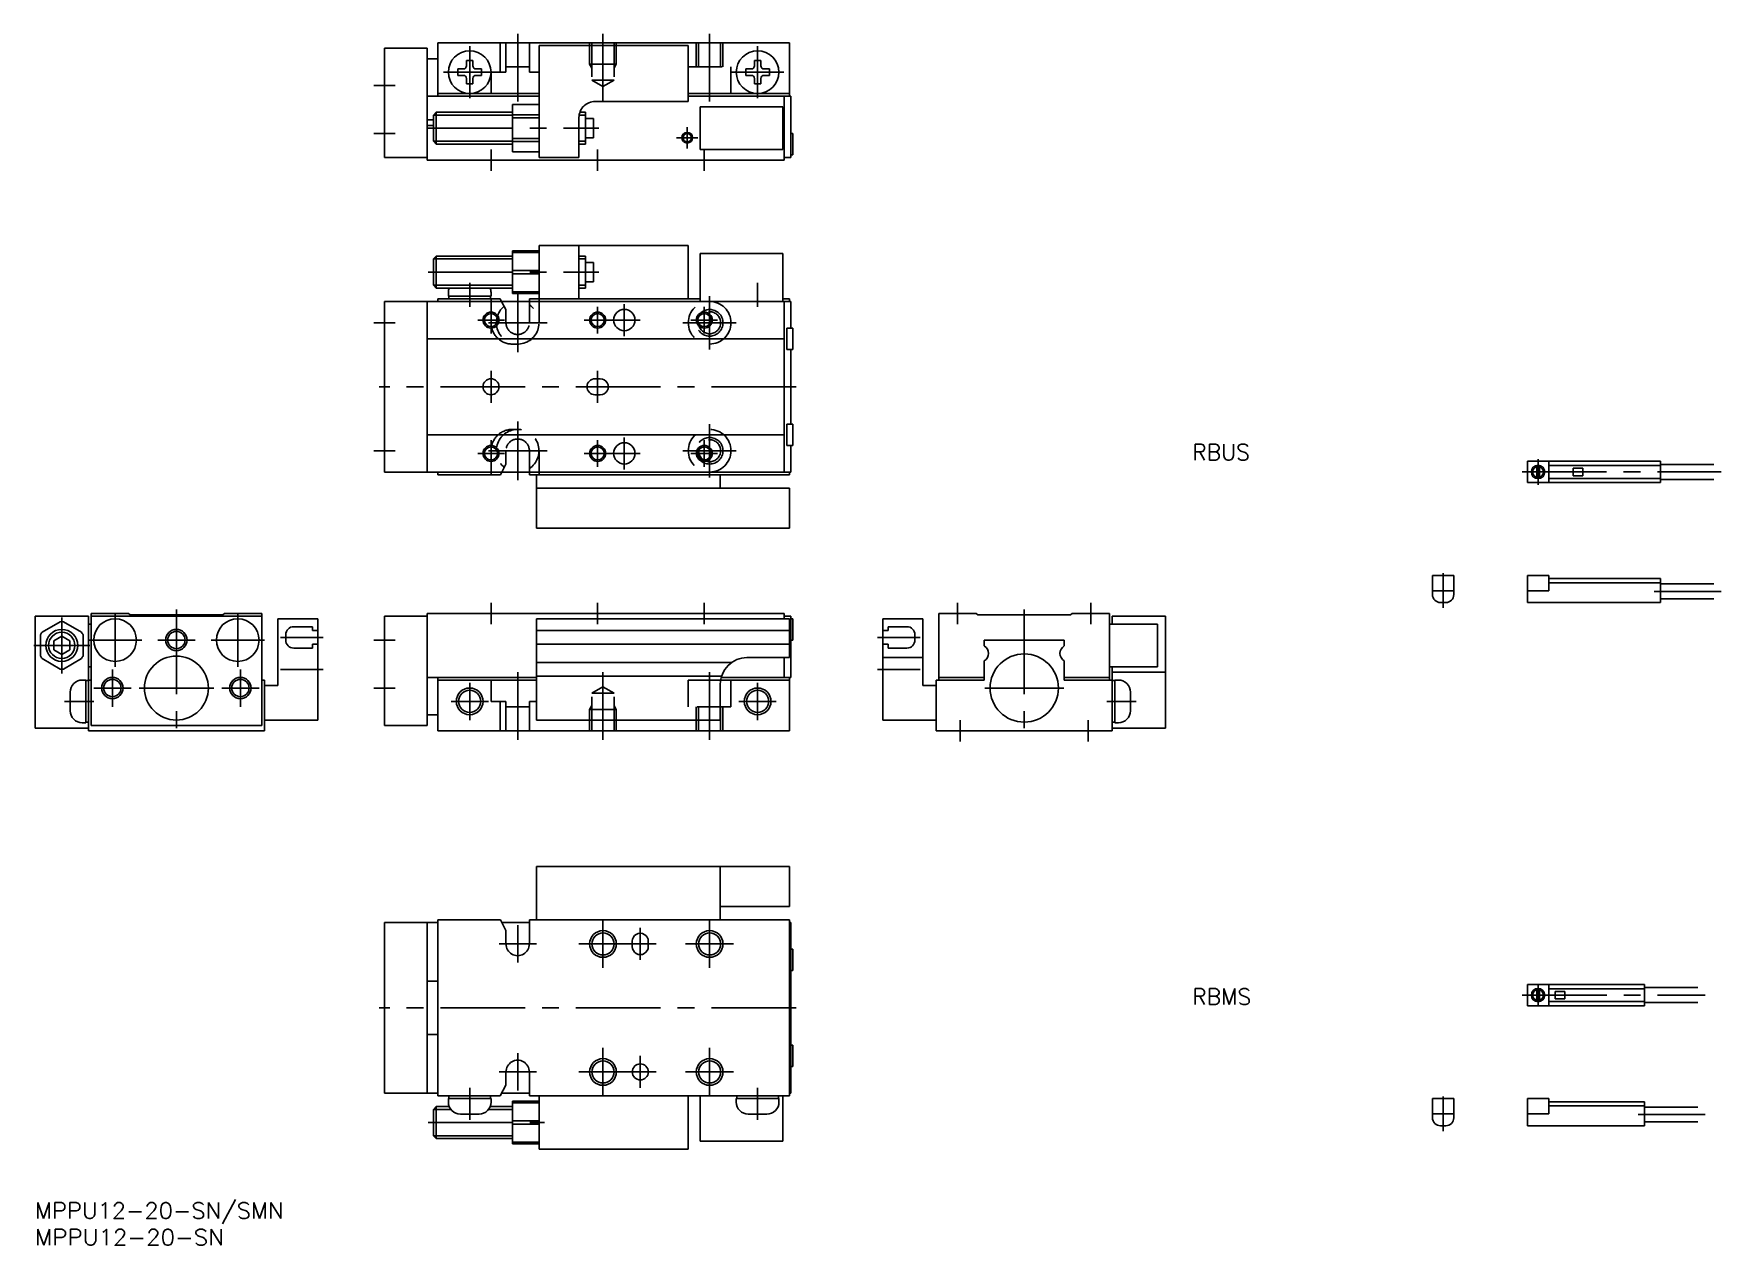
# Model space of a CAD drawing. Extents: x 0 to 316, y -8 to 219.
import ezdxf

# ---------------------------------------------------------------- set-up
doc = ezdxf.new("R2010")
doc.units = 0
doc.header["$LTSCALE"] = 0.5
doc.linetypes.add('CENTER', pattern=[50.8, 31.75, -6.35, 6.35, -6.35])
doc.linetypes.add('DASHED', pattern=[19.05, 12.7, -6.35])
for name, color, linetype in [('MSM_CENTER', 1, 'CENTER'), ('MSM_CONTINUOUS', 7, 'CONTINUOUS'), ('MSM_DASHED', 4, 'DASHED'), ('MSM_NARROW', 5, 'CONTINUOUS'), ('MSM_PART_NUMBER', 7, 'CONTINUOUS')]:
    doc.layers.add(name, color=color, linetype=linetype)
doc.styles.get("Standard").update_dxf_attribs({"font": 'txt.shx', "height": 3, "bigfont": 'bigfont.shx'})

# ---------------------------------------------------------------- blocks, each defined once
blk = doc.blocks.new('*U12')
at = {"layer": 'MSM_PART_NUMBER', "width": 1.036}
blk.add_text('MPPU12-20-SN/SMN', height=3, dxfattribs=at).set_placement((0, -3))
blk = doc.blocks.new('*U13')
at = {"layer": 'MSM_PART_NUMBER', "width": 1.052}
blk.add_text('MPPU12-20-SN', height=3, dxfattribs=at).set_placement((0, -8))
blk = doc.blocks.new('*U15')
at = {"layer": 'MSM_PART_NUMBER'}
blk.add_text('RBMS', height=3, dxfattribs=at).set_placement((217.007951, 37.119168))
blk = doc.blocks.new('*U16')
at = {"layer": 'MSM_PART_NUMBER'}
blk.add_text('RBUS', height=3, dxfattribs=at).set_placement((217.007951, 139.223533))

msp = doc.modelspace()

# ---------------------------------------------------------------- linework, layer by layer
at = {"layer": 'MSM_CENTER'}
for p, q in [((90.5, 219.2), (90.5, 206.5)), ((106.5, 206.5), (106.5, 219.2)), ((126.5, 206.5), (126.5, 219.2)), ((81.49998, 216.89999), (81.49998, 207.10001)), ((135.5, 216.89999), (135.5, 207.10001)), ((63.5, 209.5), (67.5, 209.5)), ((76.59999, 212), (86.39998, 212)), ((130.599998, 212), (140.400002, 212)), ((63.5, 200.5), (67.5, 200.5)), ((73.69998, 201.5), (105.69997, 201.5)), ((120.3, 199.7), (124.3, 199.7)), ((122.3, 201.7), (122.3, 197.7)), ((85.50002, 197.5), (85.50002, 193.5)), ((105.50002, 197.5), (105.50002, 193.5)), ((125.50002, 197.5), (125.50002, 193.5)), ((73.7, 174.5), (105.7, 174.5)), ((81.49998, 172.5), (81.49998, 168)), ((135.5, 172.5), (135.5, 168)), ((85.50002, 168), (85.50002, 163)), ((90.5, 170.5), (90.5, 159.5)), ((105.50002, 168), (105.50002, 163)), ((110.50002, 168.5), (110.50002, 162.5)), ((125.50002, 168), (125.50002, 163)), ((126.50002, 170), (126.50002, 160)), ((63.5, 165), (67.5, 165)), ((83.00001, 165.5), (88.00002, 165.5)), ((85, 165), (96, 165)), ((103.00001, 165.5), (113.50002, 165.5)), ((121.50002, 165), (131.500023, 165)), ((123.00001, 165.5), (128.00002, 165.5)), ((85.50002, 156), (85.50002, 150)), ((105.50002, 156), (105.50002, 150)), ((142.700027, 153), (64.5, 153)), ((90.5, 135.5), (90.5, 146.5)), ((126.50002, 146), (126.50002, 136)), ((85.50002, 143), (85.50002, 138)), ((105.50002, 143), (105.50002, 138)), ((110.50002, 143.5), (110.50002, 137.5)), ((125.50002, 143), (125.50002, 138)), ((63.5, 141), (67.5, 141)), ((83.00001, 140.5), (88.00002, 140.5)), ((85, 141), (96, 141)), ((103.00001, 140.5), (113.50002, 140.5)), ((121.50002, 141), (131.500023, 141)), ((123.00001, 140.5), (128.00002, 140.5)), ((281.843674, 139.419864), (281.843674, 134.619864)), ((278.843671, 137.019864), (316.20736, 137.019864)), ((264.050261, 118.019864), (264.050261, 111.519864)), ((303.613556, 114.619862), (316.20736, 114.619862)), ((26.5, 111.200001), (26.5, 87.500001)), ((85.50002, 112.5), (85.50002, 108.5)), ((105.50002, 112.5), (105.50002, 108.5)), ((125.50002, 112.5), (125.50002, 108.5)), ((173, 112.49999), (173, 108.49999)), ((185.5, 111.199994), (185.5, 87.500001)), ((198, 112.49999), (198, 108.49999)), ((5, 109.750001), (5, 99.250001)), ((15, 100.500001), (15, 110.500001)), ((38, 100.500001), (38, 110.500001)), ((10.25, 104.500001), (-0.25, 104.500001)), ((10, 105.500001), (20, 105.500001)), ((23, 105.500001), (30, 105.500001)), ((33, 105.500001), (43, 105.500001)), ((54, 106.000001), (46, 106.000001)), ((63.5, 105.5), (67.5, 105.5)), ((158, 105.999997), (166, 105.999997)), ((14.5, 100.000001), (14.5, 93.000001)), ((38.5, 100.000001), (38.5, 93.000001)), ((54, 100.000001), (46, 100.000001)), ((90.5, 86.800004), (90.5, 99.500001)), ((106.5, 99.500001), (106.5, 86.800001)), ((126.5, 99.500001), (126.5, 86.800001)), ((158, 99.999997), (166, 99.999997)), ((11, 96.500001), (18, 96.500001)), ((19.5, 96.500001), (33.5, 96.500001)), ((35, 96.500001), (42, 96.500001)), ((63.5, 96.500001), (67.5, 96.500001)), ((81.49998, 97.500001), (81.49998, 90.500001)), ((135.5, 97.500001), (135.5, 90.500001)), ((178.10001, 96.500001), (192.89999, 96.500001)), ((5.5, 94.000001), (11, 94.000001)), ((77.99998, 94.000001), (84.99998, 94.000001)), ((132, 94.000001), (139, 94.000001)), ((206.5, 94.000001), (201, 94.000001)), ((173.5, 90.500001), (173.5, 86.500001)), ((197.5, 90.500001), (197.5, 86.500001)), ((90.5, 52.000001), (90.5, 45.000001)), ((106.50004, 44.000001), (106.50004, 53.000001)), ((113.5, 45.499997), (113.5, 51.499997)), ((126.50002, 44.000001), (126.50002, 53.000001)), ((87, 48.500001), (94, 48.500001)), ((102.00004, 48.500001), (111.00004, 48.500001)), ((116.5, 48.499997), (102.00004, 48.499997)), ((122.00002, 48.500001), (131.00002, 48.500001)), ((278.865451, 38.915499), (313.20736, 38.915499)), ((281.843674, 40.915499), (281.843674, 36.915499)), ((142.70002, 36.500001), (64.5, 36.500001)), ((106.50004, 20.000001), (106.50004, 29.000001)), ((126.50002, 20.000001), (126.50002, 29.000001)), ((90.5, 21.000001), (90.5, 28.000001)), ((113.5, 27.500001), (113.5, 21.500001)), ((87, 24.500001), (94, 24.500001)), ((102.00004, 24.500001), (111.00004, 24.500001)), ((116.5, 24.500001), (102.00004, 24.500001)), ((122.00002, 24.500001), (131.00002, 24.500001)), ((81.5, 15.500001), (81.5, 21.500001)), ((135.5, 15.500001), (135.5, 21.500001)), ((264.050261, 19.915499), (264.050261, 13.415499)), ((300.613556, 16.515509), (313.20736, 16.515509)), ((73.7, 15.000001), (95.5, 15.000001))]:
    msp.add_line(p, q, dxfattribs=at)
at = {"layer": 'MSM_CONTINUOUS'}
for p, q in [((73.5, 216.5), (65.5, 216.5)), ((65.5, 216.5), (65.5, 196)), ((73.5, 195.5), (73.5, 216.5)), ((75.49998, 207.5), (75.49998, 217.5)), ((75.49998, 217.5), (141.5, 217.5)), ((87.20909, 217.5), (87.20909, 212)), ((88.3, 217.5), (88.3, 212)), ((92.7, 217.5), (92.7, 212)), ((94.49998, 217), (122.49998, 217)), ((94.49998, 196), (94.49998, 217)), ((122.49998, 206.5), (122.49998, 217)), ((141.5, 207.5), (141.5, 217.5)), ((75.49998, 214.5), (73.5, 214.5)), ((79.299979, 211.4), (79.299979, 212.6)), ((79.299979, 212.6), (80.299979, 212.6)), ((80.89998, 214.2), (82.099979, 214.2)), ((80.89998, 213.2), (80.89998, 214.2)), ((82.099979, 213.2), (82.099979, 214.2)), ((82.699979, 212.6), (83.699979, 212.6)), ((83.699979, 211.4), (83.699979, 212.6)), ((88.3, 213), (92.7, 213)), ((133.299999, 211.4), (133.299999, 212.6)), ((133.299999, 212.6), (134.299999, 212.6)), ((134.9, 214.2), (136.099999, 214.2)), ((134.9, 213.2), (134.9, 214.2)), ((136.099999, 213.2), (136.099999, 214.2)), ((136.699999, 212.6), (137.699999, 212.6)), ((137.699999, 211.4), (137.699999, 212.6)), ((79.299979, 211.4), (80.299979, 211.4)), ((80.89998, 209.8), (80.89998, 210.8)), ((80.89998, 209.8), (82.099979, 209.8)), ((82.099979, 209.8), (82.099979, 210.8)), ((82.699979, 211.4), (83.699979, 211.4)), ((85.5, 212), (88.3, 212)), ((85.5, 212), (85.5, 208)), ((92.7, 212), (94.5, 212)), ((133.299999, 211.4), (134.299999, 211.4)), ((134.9, 209.8), (134.9, 210.8)), ((134.9, 209.8), (136.099999, 209.8)), ((136.099999, 209.8), (136.099999, 210.8)), ((136.699999, 211.4), (137.699999, 211.4)), ((73.5, 207.5), (94.49998, 207.5)), ((75.49998, 208), (94.49998, 208)), ((94.49998, 205.95), (89.49998, 205.95)), ((89.49998, 205.95), (89.49998, 197.05)), ((104.99998, 206.5), (122.49998, 206.5)), ((122.49998, 208), (141.5, 208)), ((122.49998, 207.5), (141.699997, 207.5)), ((140.5, 195.5), (140.5, 207.5)), ((141.699997, 196), (141.699997, 207.5)), ((73.49997, 203.02911), (74.69998, 203.02911)), ((75.24148, 204.5), (74.69998, 203.9585)), ((74.69998, 199.0415), (74.69998, 203.9585)), ((89.49998, 204.5), (75.24148, 204.5)), ((75.24148, 198.5), (75.24148, 204.5)), ((89.49998, 203.98911), (94.49998, 203.98911)), ((89.49998, 203.45001), (94.49998, 203.45001)), ((101.99998, 196), (101.99998, 203.5)), ((103.19997, 204.5), (102.171553, 204.5)), ((103.19997, 198.5), (103.19997, 204.5)), ((103.19997, 203.3), (104.69997, 203.3)), ((104.69997, 199.7), (104.69997, 203.3)), ((124.69997, 197.5), (124.69997, 205.5)), ((124.69997, 205.5), (140.199974, 205.5)), ((140.199974, 197.5), (140.199974, 205.5)), ((73.49997, 201.97092), (74.69998, 201.97092)), ((89.49998, 199.54999), (94.49998, 199.54999)), ((103.19997, 199.7), (104.69997, 199.7)), ((141.699997, 200.5), (142.099998, 200.5)), ((142.099998, 196.5), (142.099998, 200.5)), ((74.69998, 199.0415), (75.24148, 198.5)), ((89.49998, 198.5), (75.24148, 198.5)), ((89.49998, 199.0109), (94.49998, 199.0109)), ((89.49998, 197.05), (94.49998, 197.05)), ((103.19997, 198.5), (101.99998, 198.5)), ((124.69997, 197.5), (140.199974, 197.5)), ((141.699997, 196.5), (142.099998, 196.5)), ((73.5, 196), (65.5, 196)), ((73.5, 195.5), (140.5, 195.5)), ((94.49998, 196), (101.99998, 196)), ((140.5, 196), (141.699997, 196)), ((75.2415, 177.5), (74.7, 176.9585)), ((89.5, 177.5), (75.2415, 177.5)), ((75.2415, 171.5), (75.2415, 177.5)), ((89.5, 178.5), (89.5, 170.5)), ((89.5, 178.5), (94.5, 178.5)), ((89.5, 178.18875), (94.5, 178.18875)), ((94.5, 169), (94.5, 179.5)), ((94.5, 179.5), (122.5, 179.5)), ((102, 169.5), (102, 179.5)), ((103.19999, 177.5), (102, 177.5)), ((103.19999, 171.5), (103.19999, 177.5)), ((122.5, 169.5), (122.5, 179.5)), ((124.70002, 169), (124.70002, 178)), ((140.200043, 178), (124.70002, 178)), ((140.200027, 169), (140.200027, 178)), ((74.7, 172.0415), (74.7, 176.9585)), ((89.5, 174.81125), (94.5, 174.81125)), ((89.5, 174.18875), (94.5, 174.18875)), ((103.2, 176.3), (104.7, 176.3)), ((104.7, 172.7), (104.7, 176.3)), ((74.7, 172.0415), (75.2415, 171.5)), ((89.5, 171.5), (75.2415, 171.5)), ((103.19999, 171.5), (102, 171.5)), ((103.2, 172.7), (104.7, 172.7)), ((65.5, 169), (65.5, 137)), ((141.700027, 169), (65.5, 169)), ((73.5, 137), (73.5, 169)), ((75.5, 169), (75.5, 169.5)), ((75.5, 169.5), (87.20909, 169.5)), ((77.49998, 170.65), (77.49998, 170)), ((77.49998, 170), (85.49998, 170)), ((77.59998, 170), (77.59998, 169.5)), ((85.39998, 169.5), (85.39998, 170)), ((85.49998, 170.65), (85.49998, 170)), ((85.5, 169), (85.5, 169.5)), ((87.20909, 169.5), (87.48181, 169)), ((89.5, 170.81125), (94.5, 170.81125)), ((89.5, 170.5), (94.5, 170.5)), ((92.70001, 169.5), (92.70001, 169)), ((92.70001, 169.5), (124.70002, 169.5)), ((140.200027, 169.5), (141.500023, 169.5)), ((140.500023, 137), (140.500023, 169)), ((141.500023, 169), (141.500023, 169.5)), ((141.700027, 164), (141.700027, 169)), ((140.500023, 162), (73.5, 162)), ((142.100021, 164), (141.000015, 164)), ((141.000015, 160), (141.000015, 164)), ((142.100021, 160), (142.100021, 164)), ((142.100021, 160), (141.000015, 160)), ((141.700027, 146), (141.700027, 160)), ((105.00002, 154.5), (106.00002, 154.5)), ((105.00002, 151.5), (106.00002, 151.5)), ((142.100021, 146), (141.000015, 146)), ((141.000015, 146), (141.000015, 142)), ((142.100021, 146), (142.100021, 142)), ((140.500023, 144), (73.5, 144)), ((142.100021, 142), (141.000015, 142)), ((141.700027, 137), (141.700027, 142)), ((141.700027, 137), (65.5, 137)), ((75.5, 136.5), (75.5, 137)), ((75.5, 136.5), (87.3, 136.5)), ((85.5, 137), (85.5, 136.5)), ((87.55, 137), (87.3, 136.5)), ((92.70001, 137), (92.70001, 136.5)), ((92.70001, 136.5), (141.500023, 136.5)), ((94, 136.5), (94, 126.5)), ((94.5, 137), (94.5, 136.5)), ((128.500046, 136.5), (128.500046, 134)), ((141.500023, 136.5), (141.500023, 137)), ((279.843674, 139.019864), (279.843674, 135.019864)), ((279.843674, 139.019864), (304.843674, 139.019864)), ((281.593674, 138.244614), (281.593674, 135.795114)), ((282.093674, 138.244614), (282.093674, 135.795114)), ((283.843666, 139.019864), (283.843666, 135.019864)), ((283.843666, 138.219864), (304.843674, 138.219864)), ((288.443673, 137.719864), (290.243676, 137.719864)), ((288.443673, 137.719864), (288.443673, 136.319854)), ((288.443673, 136.319854), (290.243676, 136.319854)), ((290.243676, 137.719864), (290.243676, 136.319854)), ((304.843674, 139.019864), (304.843674, 135.019864)), ((304.843674, 138.419854), (314.843674, 138.419854)), ((94, 134), (141.500046, 134)), ((141.500046, 134), (141.500046, 126.5)), ((279.843674, 135.019864), (304.843674, 135.019864)), ((283.843666, 135.819854), (304.843674, 135.819854)), ((304.843674, 135.619864), (314.843674, 135.619864)), ((94, 126.5), (141.500046, 126.5)), ((262.050261, 117.619862), (262.050261, 114.019864)), ((262.050261, 117.619862), (266.050261, 117.619862)), ((266.050261, 117.619862), (266.050261, 114.019864)), ((279.843674, 117.619862), (283.843666, 117.619862)), ((279.843674, 117.619862), (279.843674, 112.519864)), ((283.843666, 117.619862), (283.843666, 114.719869)), ((262.050261, 114.719869), (266.050261, 114.719869)), ((279.843674, 114.719869), (283.843666, 114.719869)), ((283.843666, 117.019864), (304.843674, 117.019864)), ((283.843666, 116.219869), (304.843674, 116.219869)), ((304.843674, 117.019864), (304.843674, 112.519864)), ((304.843674, 116.019864), (314.843674, 116.019864)), ((263.550261, 112.519864), (264.550261, 112.519864)), ((279.843674, 112.519864), (304.843674, 112.519864)), ((304.843674, 113.219869), (314.843674, 113.219869)), ((10, 110.000001), (0, 110.000001)), ((0, 110.000001), (0, 89.000001)), ((1.31125, 106.989111), (4.68874, 108.939101)), ((8.68875, 106.989111), (5.31125, 108.939101)), ((10, 88.500001), (10, 110.000001)), ((10, 108.500001), (10.5, 108.500001)), ((10.5, 110.500001), (17.5, 110.500001)), ((10.5, 110.500001), (10.5, 89.500001)), ((10.5, 110.000001), (42.5, 110.000001)), ((17.5, 110.500021), (17.8, 110.200001)), ((35.2, 110.200001), (17.8, 110.200001)), ((35.49998, 110.500021), (35.19998, 110.200031)), ((42.5, 110.500001), (35.5, 110.500001)), ((42.5, 110.500001), (42.5, 89.500001)), ((53, 109.500001), (45.5, 109.500001)), ((45.5, 109.500001), (45.5, 97.000001)), ((52, 108.000001), (48.5, 108.000001)), ((52, 108.000001), (52, 107.300021)), ((53, 109.500001), (53, 90.500001)), ((73.5, 110), (65.5, 110)), ((65.5, 89.500001), (65.5, 110)), ((73.5, 110.5), (73.5, 89.500001)), ((73.5, 110.5), (140.5, 110.5)), ((141.5, 109.49999), (94, 109.49999)), ((94, 90.500008), (94, 109.49999)), ((140.5, 110.5), (140.5, 109.49999)), ((140.5, 110), (141.699997, 110)), ((141.5, 109.49999), (141.5, 102.199997)), ((141.699997, 110), (141.699997, 98.500001)), ((142.099998, 109.49999), (141.699997, 109.49999)), ((142.099998, 109.49999), (142.099998, 105.49999)), ((159, 109.499993), (166.5, 109.499993)), ((159, 109.499993), (159, 90.499993)), ((160, 107.999993), (163.5, 107.999993)), ((160, 107.999993), (160, 107.299981)), ((166.5, 109.499993), (166.5, 96.999993)), ((169.5, 110.49999), (176.50002, 110.49999)), ((169.5, 110.49999), (169.5, 97.99999)), ((176.5, 110.499986), (176.8, 110.199983)), ((194.20001, 110.199994), (176.79999, 110.199994)), ((194.5, 110.500012), (194.19998, 110.200009)), ((201.5, 110.49999), (194.49997, 110.49999)), ((201.5, 110.49999), (201.5, 97.999997)), ((210.5, 108.49999), (201.5, 108.49999)), ((202, 108.49999), (202, 109.999997)), ((202, 109.999997), (212, 109.999997)), ((210.5, 108.49999), (210.5, 100.49999)), ((212, 109.999997), (212, 89.000001)), ((1, 106.450011), (1, 102.549991)), ((3.49998, 105.366041), (4.99998, 106.232071)), ((3.5, 105.366031), (3.5, 103.633971)), ((5, 106.232061), (6.5, 105.366031)), ((6.5, 103.633971), (6.5, 105.366031)), ((9, 106.450011), (9, 102.549991)), ((47, 106.500001), (47, 105.500001)), ((53, 107.300021), (52, 107.300021)), ((52, 104.700011), (52, 104.000001)), ((53, 104.700011), (52, 104.700011)), ((141.5, 107.3), (94, 107.3)), ((141.5, 104.699997), (94, 104.699997)), ((142.099998, 105.49999), (141.699997, 105.49999)), ((159, 107.299989), (160, 107.299989)), ((159, 104.699998), (160, 104.699998)), ((160, 104.699998), (160, 104.000001)), ((165, 106.500001), (165, 105.499993)), ((178, 105.49999), (178, 104.385636)), ((193, 105.49999), (178, 105.49999)), ((193, 105.49999), (193, 104.385644)), ((4.68875, 100.060901), (1.31125, 102.010891)), ((3.5, 103.633991), (5, 102.767961)), ((5, 102.767941), (6.5, 103.633971)), ((5.31125, 100.060901), (8.68874, 102.010891)), ((52, 104.000001), (48.5, 104.000001)), ((130.638184, 101.299996), (94, 101.299996)), ((141.5, 102.199997), (133.5, 102.199997)), ((140.5, 102.199997), (140.5, 98.500001)), ((166.5, 102.199998), (159, 102.199998)), ((160, 104.000001), (163.5, 104.000001)), ((178, 101.614354), (178, 97.99999)), ((193, 101.614362), (193, 97.99999)), ((10, 100.500001), (10.5, 100.500001)), ((73.5, 98.500001), (94, 98.500001)), ((75.49998, 98.500001), (75.49998, 88.500001)), ((128.730301, 98.700005), (94, 98.700005)), ((128.671959, 98.500001), (141.699997, 98.500001)), ((141.5, 98.500001), (141.5, 88.500001)), ((169.5, 98.49999), (178, 98.49999)), ((201.5, 98.49999), (193, 98.49999)), ((210.5, 100.49999), (201.5, 100.49999)), ((202, 88.500001), (202, 100.49999)), ((202, 99.500001), (212, 99.500001)), ((6.6, 92.250001), (6.6, 95.750001)), ((8.85, 98.000001), (9.5, 98.000001)), ((9.5, 90.000001), (9.5, 98.000001)), ((10, 97.900001), (9.5, 97.900001)), ((10, 98.000001), (10.5, 98.000001)), ((43, 98.000001), (42.5, 98.000001)), ((43, 98.000001), (43, 88.500001)), ((45.5, 97.000001), (43, 97.000001)), ((75.49998, 98.000001), (94, 98.000001)), ((85.5, 94.000001), (85.5, 98.000001)), ((128.5, 97.199997), (128.5, 90.500008)), ((128.564415, 98.000001), (141.5, 98.000001)), ((166.5, 96.999993), (169, 96.999993)), ((169, 97.99999), (178, 97.99999)), ((169, 97.99999), (169, 88.500001)), ((202, 97.99999), (193, 97.99999)), ((202.5, 97.900001), (202, 97.900001)), ((202.5, 98.000001), (202.5, 90.000001)), ((203.15, 98.000001), (202.5, 98.000001)), ((205.4, 95.750001), (205.4, 92.250001)), ((85.5, 94.000001), (88.3, 94.000001)), ((87.20909, 88.500001), (87.20909, 94.000001)), ((88.3, 88.500001), (88.3, 94.000001)), ((88.3, 93.000001), (92.7, 93.000001)), ((92.7, 88.500001), (92.7, 94.000001)), ((92.7, 94.000001), (94, 94.000001)), ((10, 89.000001), (0, 89.000001)), ((8.85, 90.000001), (9.5, 90.000001)), ((9.5, 90.100001), (10, 90.100001)), ((10.5, 89.500001), (42.5, 89.500001)), ((53, 90.500001), (43, 90.500001)), ((73.5, 89.500001), (65.5, 89.500001)), ((75.49998, 91.500001), (73.5, 91.500001)), ((128.5, 90.500008), (94, 90.500008)), ((159, 90.499993), (169, 90.499993)), ((202, 90.100001), (202.5, 90.100001)), ((202, 89.000001), (212, 89.000001)), ((203.15, 90.000001), (202.5, 90.000001)), ((10, 88.500001), (43, 88.500001)), ((75.49998, 88.500001), (141.5, 88.500001)), ((169, 88.500001), (202, 88.500001)), ((94, 53.000008), (94, 63.000008)), ((94, 63.000008), (141.500015, 63.000008)), ((128.500015, 52.999993), (128.500015, 63.000008)), ((141.500015, 55.500008), (141.500015, 63.000008)), ((128.500015, 55.500008), (141.500015, 55.500008)), ((65.5, 52.499985), (65.5, 20.500001)), ((65.5, 52.499985), (75.5, 52.499985)), ((73.5, 52.499985), (73.5, 20.500001)), ((75.5, 52.999985), (87.3, 52.999985)), ((75.5, 52.999985), (75.5, 20.000001)), ((87.3, 52.999989), (88.3, 50.999989)), ((87.55, 52.499993), (92.7, 52.499993)), ((88.3, 48.500001), (88.3, 50.999985)), ((92.7, 48.500001), (92.7, 52.999985)), ((92.70001, 52.999985), (141.500023, 52.999985)), ((141.500023, 52.999985), (141.500023, 20.000001)), ((141.500023, 52.499985), (141.70002, 52.499985)), ((141.70002, 52.499985), (141.70002, 20.500001)), ((112, 48.999997), (112, 47.999997)), ((115, 48.999997), (115, 47.999997)), ((142.100021, 47.500001), (141.70002, 47.500001)), ((142.100021, 47.500001), (142.100021, 43.500001)), ((75.5, 41.500001), (73.5, 41.500001)), ((142.100021, 43.500001), (141.70002, 43.500001)), ((279.843674, 40.915499), (279.843674, 36.915499)), ((279.843674, 40.915499), (301.843674, 40.915499)), ((281.593674, 40.140249), (281.593674, 37.690749)), ((282.093674, 40.140249), (282.093674, 37.690749)), ((283.843682, 40.915499), (283.843682, 36.915499)), ((283.843682, 40.115499), (301.843674, 40.115499)), ((285.043671, 39.615499), (285.043671, 38.215499)), ((285.043671, 39.615499), (286.843674, 39.615499)), ((285.043671, 38.215499), (286.843674, 38.215499)), ((286.843674, 39.615499), (286.843674, 38.215499)), ((301.843674, 40.915499), (301.843674, 36.915499)), ((301.843674, 40.315499), (311.843682, 40.315499)), ((279.843674, 36.915499), (301.843674, 36.915499)), ((283.843682, 37.715499), (301.843674, 37.715499)), ((301.843674, 37.515499), (311.843682, 37.515499)), ((75.5, 31.500001), (73.5, 31.500001)), ((142.100021, 29.500001), (141.70002, 29.500001)), ((142.100021, 29.500001), (142.100021, 25.500001)), ((142.100021, 25.500001), (141.70002, 25.500001)), ((88.3, 24.499997), (88.3, 22.000001)), ((92.7, 24.499997), (92.7, 20.000001)), ((65.5, 20.500001), (75.5, 20.500001)), ((75.5, 20.000001), (87.20909, 20.000001)), ((77.5, 18.850001), (77.5, 19.500001)), ((85.5, 19.500001), (77.5, 19.500001)), ((77.6, 20.000001), (77.6, 19.500001)), ((85.4, 19.500001), (85.4, 20.000001)), ((85.5, 18.850001), (85.5, 19.500001)), ((88.3, 22.000001), (87.20909, 20.000001)), ((87.48183, 20.500001), (92.7, 20.500001)), ((89.5, 19.000001), (89.5, 11)), ((89.5, 19.000001), (94.5, 19.000001)), ((92.70001, 20.000001), (141.500023, 20.000001)), ((94.5, 20.000001), (94.5, 10)), ((122.5, 20.000001), (122.5, 10)), ((124.70002, 20.000001), (124.70002, 11.5)), ((131.5, 18.850001), (131.5, 19.500001)), ((139.5, 19.500001), (131.5, 19.500001)), ((131.6, 20.000001), (131.6, 19.500001)), ((139.4, 19.500001), (139.4, 20.000001)), ((139.5, 18.850001), (139.5, 19.500001)), ((140.200027, 20.000001), (140.200027, 11.5)), ((141.500023, 20.500001), (141.70002, 20.500001)), ((262.050261, 19.515509), (262.050261, 15.915499)), ((262.050261, 19.515509), (266.050261, 19.515509)), ((266.050261, 19.515509), (266.050261, 15.915499)), ((279.843674, 19.515509), (283.843682, 19.515509)), ((279.843674, 14.415499), (279.843674, 19.515509)), ((283.843682, 16.615499), (283.843682, 19.515509)), ((75.2415, 18.000001), (74.7, 17.458501)), ((74.7, 12.541501), (74.7, 17.458501)), ((75.2415, 12.000001), (75.2415, 18.000001)), ((77.666734, 18.000001), (75.2415, 18.000001)), ((83.25, 16.600001), (79.75, 16.600001)), ((89.5, 18.000001), (85.333266, 18.000001)), ((89.5, 18.688752), (94.5, 18.688752)), ((137.25, 16.600001), (133.75, 16.600001)), ((262.050261, 16.615499), (266.050261, 16.615499)), ((279.843674, 16.615499), (283.843682, 16.615499)), ((283.843682, 18.915499), (301.843674, 18.915499)), ((283.843682, 18.115509), (301.843674, 18.115509)), ((301.843674, 14.415499), (301.843674, 18.915499)), ((301.843674, 17.915499), (311.843682, 17.915499)), ((89.5, 15.311249), (94.5, 15.311249)), ((89.5, 14.688751), (94.5, 14.688751)), ((263.550261, 14.415499), (264.550261, 14.415499)), ((279.843674, 14.415499), (301.843674, 14.415499)), ((301.843674, 15.115509), (311.843682, 15.115509)), ((74.7, 12.541501), (75.2415, 12.000001)), ((89.5, 12.000001), (75.2415, 12.000001)), ((89.5, 11.311249), (94.5, 11.311249)), ((89.5, 11), (94.5, 11)), ((94.5, 10), (122.5, 10)), ((140.200043, 11.5), (124.70002, 11.5))]:
    msp.add_line(p, q, dxfattribs=at)
for centre, radius in [((81.49998, 212), 4), ((135.5, 212), 4), ((122.3, 199.7), 0.7835), ((85.50002, 165.5), 1.2295), ((105.50002, 165.5), 1.2295), ((110.50002, 165.5), 2), ((125.50002, 165.5), 1.2295), ((85.50002, 153), 1.5), ((110.50002, 140.5), 2), ((85.50002, 140.5), 1.2295), ((105.50002, 140.5), 1.2295), ((125.50002, 140.5), 1.2295), ((281.843674, 137.019864), 1.25), ((15, 105.500001), 4), ((38, 105.500001), 4), ((5, 104.500001), 3), ((26.5, 105.500001), 1.621), ((26.5, 96.500001), 6), ((185.5, 96.500001), 6.4), ((14.5, 96.500001), 1.621), ((38.5, 96.500001), 1.621), ((81.49998, 94.000001), 2.067), ((135.5, 94.000001), 2.067), ((106.50004, 48.500001), 2.067), ((126.50002, 48.500001), 2.067), ((281.843674, 38.915499), 1.25), ((106.50004, 24.500001), 2.067), ((113.5, 24.500001), 1.5), ((126.50002, 24.500001), 2.067)]:
    msp.add_circle(centre, radius, dxfattribs=at)
for centre, radius, start, end in [((80.299979, 213.2), 0.6, 269.999997, 0), ((82.699979, 213.2), 0.6, 179.999995, 269.999997), ((134.299999, 213.2), 0.6, 269.999997, 0), ((136.699999, 213.2), 0.6, 179.999995, 269.999997), ((80.299979, 210.8), 0.6, 0, 90.000003), ((82.699979, 210.8), 0.6, 90.000003, 180.000005), ((134.299999, 210.8), 0.6, 0, 90.000003), ((136.699999, 210.8), 0.6, 90.000003, 180.000005), ((104.99998, 203.5), 3, 90.000003, 180.00001), ((79.74998, 170.65), 2.25, 157.803898, 179.999997), ((83.24998, 170.65), 2.25, 0.000003, 22.196102), ((105.00002, 153), 1.5, 90.000003, 270), ((106.00002, 153), 1.5, 270, 90.000003), ((281.843674, 137.019864), 1, 104.47752, 255.52249), ((281.843674, 137.019864), 1, 284.47751, 75.522488), ((263.550261, 114.019864), 1.5, 179.99999, 270), ((264.550261, 114.019864), 1.5, 270, 0), ((5, 104.500001), 4.45, 85.9891, 94.010853), ((48.5, 106.500001), 1.5, 90.000004, 180.000003), ((163.5, 106.500001), 1.5, 359.999996, 89.99999), ((5, 104.500001), 4.45, 145.989147, 154.010771), ((5, 104.500001), 4.45, 25.98923, 34.01078), ((48.5, 105.500001), 1.5, 179.999989, 270.00001), ((163.5, 105.499993), 1.5, 270, 0.000009), ((5, 104.500001), 4.45, 205.9894, 214.01064), ((5, 104.500001), 4.45, 325.98925, 334.01077), ((133.5, 97.199997), 5, 90.000003, 180.00001), ((177.20001, 102.99999), 1.6, 299.999495, 60.0005), ((193.79999, 102.999997), 1.6, 119.9995, 240.0005), ((5, 104.500001), 4.45, 265.98936, 274.01073), ((8.85, 95.750001), 2.25, 90.000003, 180.000005), ((203.15, 95.750001), 2.25, 359.999995, 89.999997), ((8.85, 92.250001), 2.25, 179.999995, 269.999997), ((203.15, 92.250001), 2.25, 270.000003, 0.000005), ((90.5, 48.500001), 2.2, 179.99999, 0.00001), ((113.5, 48.999997), 1.5, 0, 180.00001), ((113.5, 47.999997), 1.5, 179.99999, 0.00001), ((281.843674, 38.915499), 1, 104.47751, 255.52249), ((281.843674, 38.915499), 1, 284.47751, 75.522488), ((90.5, 24.499997), 2.2, 0, 180.00001), ((79.75, 18.850001), 2.25, 180.000003, 270.000005), ((83.25, 18.850001), 2.25, 269.999995, 359.999997), ((133.75, 18.850001), 2.25, 180.000003, 270.000005), ((137.25, 18.850001), 2.25, 269.999995, 359.999997), ((263.550261, 15.915499), 1.5, 179.99999, 270), ((264.550261, 15.915499), 1.5, 270, 0)]:
    msp.add_arc(centre, radius, start, end, dxfattribs=at)
at = {"layer": 'MSM_DASHED'}
for p, q in [((104, 217.5), (104, 213.5)), ((104.433, 217.5), (104.433, 210.493383)), ((108.567, 217.5), (108.567, 210.493383)), ((109, 217.5), (109, 213.5)), ((124, 217.5), (124, 213)), ((124.433, 217.5), (124.433, 213)), ((128.567, 217.5), (128.567, 213)), ((129, 217.5), (129, 213)), ((104, 213.5), (109, 213.5)), ((104, 213.5), (104.433, 212.750022)), ((109, 213.5), (108.567, 212.750022)), ((122.5, 213), (130.5, 213)), ((130.5, 208), (130.5, 213)), ((104.433, 210.493383), (108.567, 210.493383)), ((104.433, 210.493383), (106.5, 209.3)), ((108.567, 210.493383), (106.5, 209.3)), ((85.5, 165), (85.5, 169)), ((87.48181, 169), (88.3, 167.49999)), ((92.7, 165), (92.7, 169)), ((94.5, 165), (94.5, 169)), ((88.3, 165), (88.3, 167.5)), ((89.5, 161), (90.5, 161)), ((89.5, 145), (90.5, 145)), ((85.5, 141), (85.5, 137)), ((88.3, 141), (88.3, 138.5)), ((92.7, 141), (92.7, 137)), ((94.5, 141), (94.5, 137)), ((88.3, 138.5), (87.55, 137)), ((104.433, 95.506618), (106.5, 96.700001)), ((108.567, 95.506618), (104.433, 95.506618)), ((104.433, 88.500001), (104.433, 95.506618)), ((108.567, 95.506618), (106.5, 96.700001)), ((108.567, 88.500001), (108.567, 95.506618)), ((122.5, 98.000001), (122.5, 93.000001)), ((128.564416, 98.000001), (122.5, 98.000001)), ((130.5, 98.000001), (130.5, 93.000001)), ((104, 92.500001), (104.433, 93.249979)), ((109, 92.500001), (104, 92.500001)), ((104, 88.500001), (104, 92.500001)), ((109, 92.500001), (108.567, 93.249979)), ((109, 88.500001), (109, 92.500001)), ((130.5, 93.000001), (122.5, 93.000001)), ((124, 88.500001), (124, 93.000001)), ((124.433, 88.500001), (124.433, 93.000001)), ((128.567, 88.500001), (128.567, 93.000001)), ((129, 88.500001), (129, 93.000001))]:
    msp.add_line(p, q, dxfattribs=at)
for centre, radius in [((126.50002, 165), 4), ((126.500022, 165), 2.5), ((126.500022, 165), 2.067), ((126.50002, 141), 4), ((126.500022, 141), 2.5), ((126.500022, 141), 2.067)]:
    msp.add_circle(centre, radius, dxfattribs=at)
for centre, radius, start, end in [((90.5, 165), 4, 129.18767, 56.632988), ((89.5, 165), 4, 179.99999, 270), ((90.5, 165), 2.2, 179.99999, 0.00001), ((89.5, 141), 4, 90.000003, 180.00001), ((90.5, 141), 4, 303.36701, 231.17032), ((90.5, 141), 2.2, 0, 180.00001)]:
    msp.add_arc(centre, radius, start, end, dxfattribs=at)
at = {"layer": 'MSM_NARROW'}
for p, q in [((89.49998, 203.9585), (74.69998, 203.9585)), ((103.19997, 203.9585), (102.035224, 203.9585)), ((89.49998, 199.0415), (74.69998, 199.0415)), ((103.19997, 199.0415), (101.99998, 199.0415)), ((89.5, 176.9585), (74.7, 176.9585)), ((103.19999, 176.9585), (102, 176.9585)), ((89.5, 172.0415), (74.7, 172.0415)), ((103.19999, 172.0415), (102, 172.0415)), ((77.981886, 17.458501), (74.7, 17.458501)), ((89.5, 17.458501), (85.018114, 17.458501)), ((89.5, 12.541501), (74.7, 12.541501))]:
    msp.add_line(p, q, dxfattribs=at)
for centre, radius in [((122.3, 199.7), 1), ((85.50002, 165.5), 1.5), ((105.50002, 165.5), 1.5), ((125.50002, 165.5), 1.5), ((85.50002, 140.5), 1.5), ((105.50002, 140.5), 1.5), ((125.50002, 140.5), 1.5), ((5, 104.500001), 2.4585), ((26.5, 105.500001), 2), ((14.5, 96.500001), 2), ((38.5, 96.500001), 2), ((81.49998, 94.000001), 2.5), ((135.5, 94.000001), 2.5), ((106.50004, 48.500001), 2.5), ((126.50002, 48.500001), 2.5), ((106.50004, 24.500001), 2.5), ((126.50002, 24.500001), 2.5)]:
    msp.add_circle(centre, radius, dxfattribs=at)

# ---------------------------------------------------------------- block references
at = {"layer": 'MSM_CONTINUOUS'}
for name in ['*U16', '*U15', '*U12', '*U13']:
    msp.add_blockref(name, (0, 0), dxfattribs=at)

doc.saveas('drawing.dxf')
